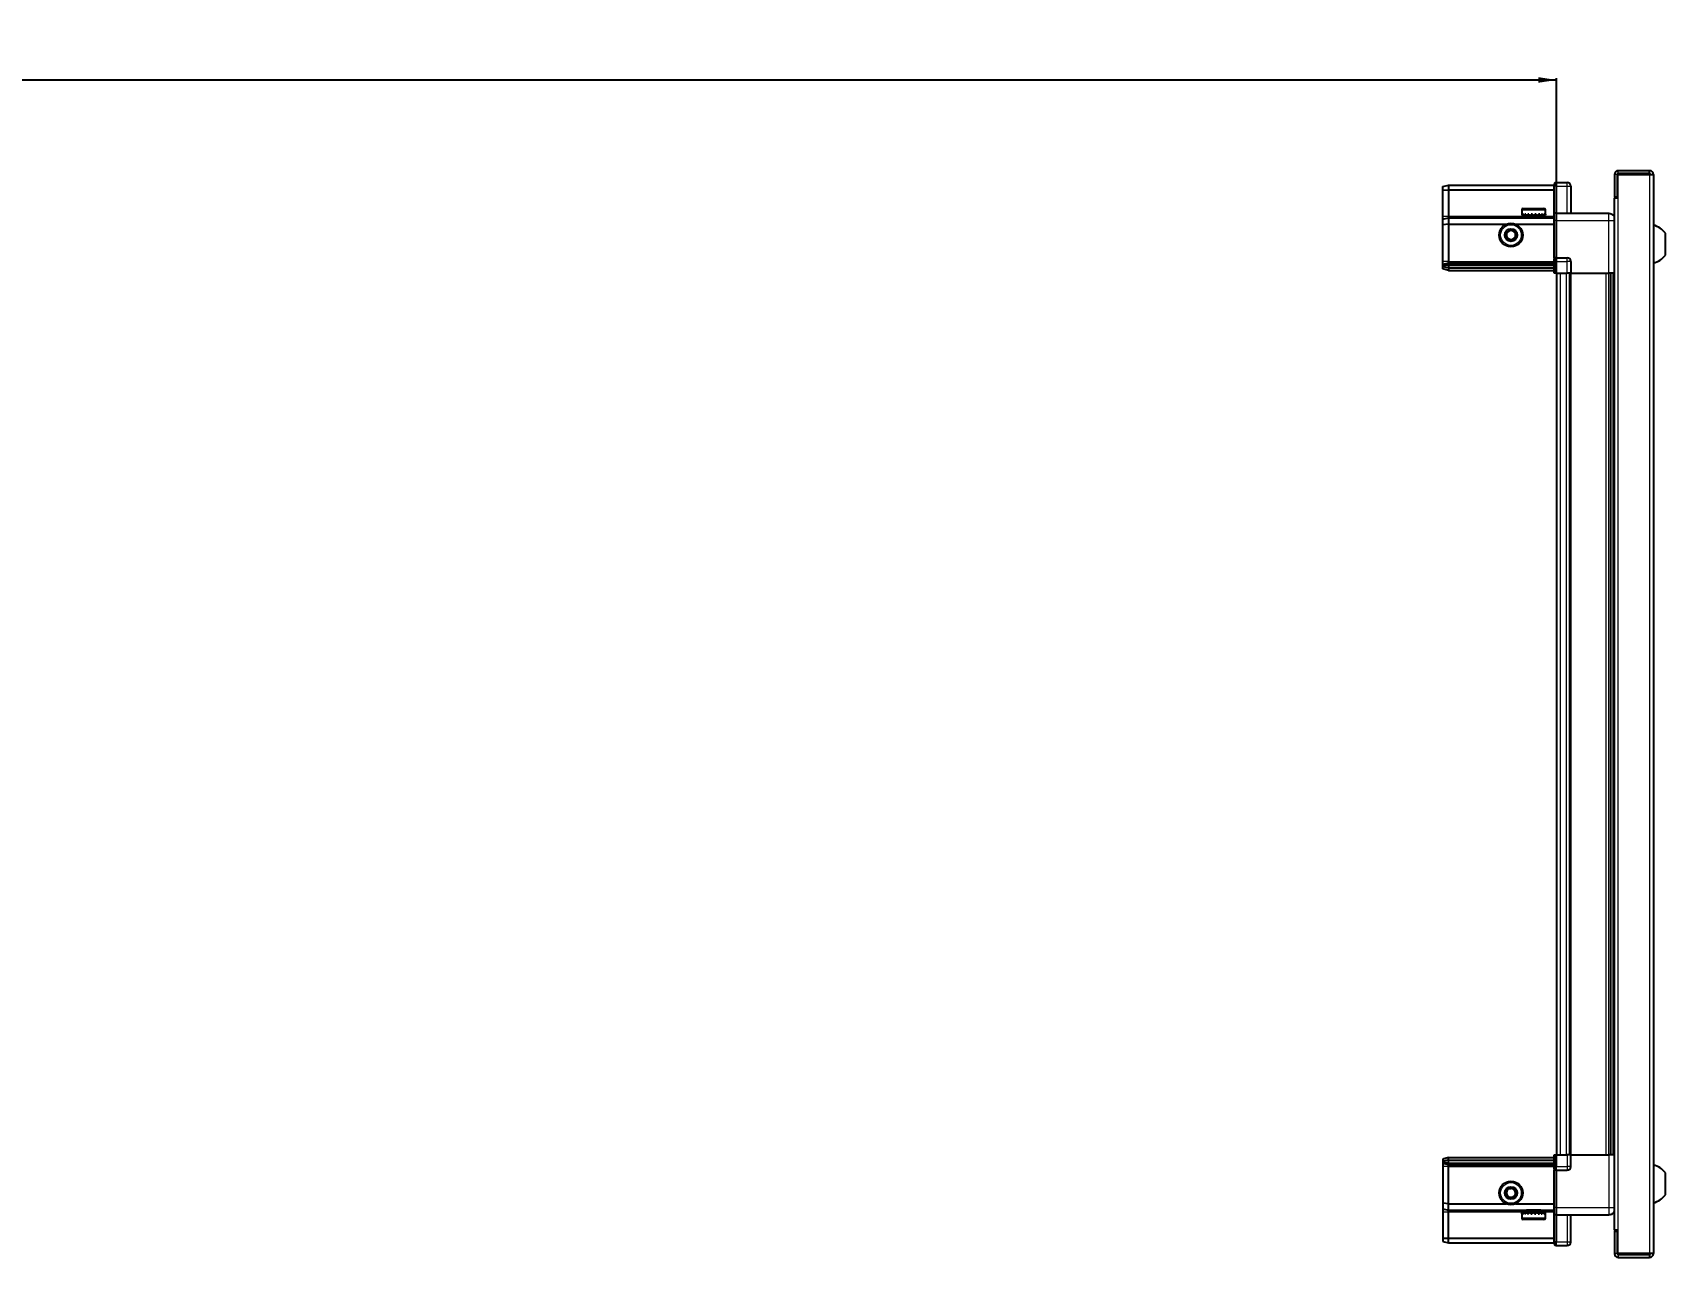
# Model space of a CAD drawing. Header units: millimetres. Extents: x 1021 to 4256, y -1287 to 1591.
# Drawn here: x 2755 to 3655, y 843 to 1518 of the extents above; entities that cross this region are included whole.
import ezdxf

# ---------------------------------------------------------------- set-up
doc = ezdxf.new("R2010")
doc.units = ezdxf.units.MM
doc.layers.add('FORMAT', color=7, linetype='Continuous')
doc.styles.add('SLDTEXTSTYLE0', font='TXT', dxfattribs={"width": 0.75})
doc.dimstyles.new('SLDDIMSTYLE0', dxfattribs={"dimtxt": 20, "dimasz": 10, "dimexe": 0, "dimexo": 0.0625, "dimgap": 5, "dimtad": 2, "dimdec": 1, "dimrnd": 1e-09, "dimzin": 12, "dimdsep": 46, "dimtxsty": 'SLDTEXTSTYLE0', "dimsah": 1, "dimcen": 0.09, "dimadec": 0, "dimazin": 3, "dimtfac": 1, "dimtofl": 0, "dimtmove": 0, "dimatfit": 3, "dimfxl": 0, "dimfrac": 2, "dimtolj": 1, "dimtzin": 12, "dimarcsym": 0})

# ---------------------------------------------------------------- blocks, each defined once
blk = doc.blocks.new('_D_4')
at = {"layer": 'FORMAT'}
for p, q in [((1695.13, 1385.67), (1695.13, 1493.16)), ((1695.13, 1492.16), (3595.13, 1492.16)), ((3595.13, 1385.67), (3595.13, 1493.16))]:
    blk.add_line(p, q, dxfattribs=at)
for points in [[(1695.13, 1492.16), (1705.13, 1490.63), (1705.13, 1493.7)], [(3595.13, 1492.16), (3585.13, 1493.7), (3585.13, 1490.63)]]:
    blk.add_solid(points, dxfattribs=at)
at = {"layer": 'FORMAT', "insert": (2615.58, 1517.95), "char_height": 20, "attachment_point": 1, "style": 'SLDTEXTSTYLE0'}
blk.add_mtext('1900', dxfattribs=at)

msp = doc.modelspace()

# ---------------------------------------------------------------- linework, layer by layer
at = {"color": 7, "linetype": 'Continuous', "lineweight": 25}
for p, q in [((3646.38, 1442.16), (3629.08, 1442.16)), ((3646.38, 1440.66), (3629.08, 1440.66)), ((3646.38, 1440.66), (3646.38, 1442.16)), ((3532.48, 1433.36), (3535.48, 1434.16)), ((3532.48, 1431.51), (3532.48, 1433.36)), ((3532.48, 1431.51), (3535.48, 1431.66)), ((3532.48, 1417.16), (3532.48, 1431.51)), ((3535.48, 1434.16), (3535.48, 1431.66)), ((3535.48, 1434.16), (3593.78, 1434.16)), ((3535.48, 1431.66), (3535.48, 1417.16)), ((3535.48, 1431.66), (3593.78, 1431.66)), ((3594.65, 1435.66), (3593.78, 1435.16)), ((3594.65, 1435.66), (3593.78, 1435.16)), ((3593.78, 1435.16), (3593.78, 1433.66)), ((3593.78, 1418.86), (3593.78, 1433.66)), ((3594.98, 1435.66), (3594.65, 1435.66)), ((3594.98, 1435.66), (3594.65, 1435.66)), ((3594.98, 1435.66), (3594.98, 1435.66)), ((3594.98, 1433.66), (3594.98, 1435.66)), ((3594.98, 1435.66), (3600.98, 1435.66)), ((3594.98, 1433.66), (3594.98, 1418.86)), ((3602.98, 1433.66), (3602.98, 1418.66)), ((3626.98, 1440.06), (3626.98, 1427.66)), ((3628.48, 1440.06), (3628.48, 1427.66)), ((3628.98, 1427.16), (3628.98, 1440.06)), ((3628.98, 1440.06), (3646.38, 1440.06)), ((3646.38, 1440.06), (3648.48, 1440.06)), ((3648.48, 1440.06), (3648.48, 845.26)), ((3626.88, 1427.16), (3626.88, 858.16)), ((3626.88, 1427.16), (3628.98, 1427.16)), ((3626.98, 1427.66), (3628.48, 1427.66)), ((3532.48, 1415.36), (3532.48, 1417.16)), ((3532.48, 1415.36), (3535.48, 1416.16)), ((3532.48, 1412.33), (3532.48, 1415.36)), ((3535.48, 1417.16), (3535.48, 1416.16)), ((3535.48, 1416.16), (3535.48, 1412.66)), ((3535.48, 1416.16), (3593.78, 1416.16)), ((3575.98, 1420.56), (3575.98, 1417.66)), ((3575.98, 1417.66), (3576.02, 1417.66)), ((3576.14, 1418.16), (3576.02, 1418.16)), ((3576.02, 1418.16), (3576.02, 1417.66)), ((3576.02, 1417.66), (3576.14, 1417.66)), ((3576.14, 1418.16), (3576.14, 1417.66)), ((3576.14, 1417.66), (3576.55, 1417.66)), ((3576.89, 1418.16), (3576.55, 1418.16)), ((3576.55, 1418.16), (3576.55, 1417.66)), ((3576.55, 1417.66), (3576.89, 1417.66)), ((3576.78, 1421.36), (3588.18, 1421.36)), ((3576.89, 1418.16), (3576.89, 1417.66)), ((3576.89, 1417.66), (3577.66, 1417.66)), ((3578.19, 1418.16), (3577.66, 1418.16)), ((3577.66, 1418.16), (3577.66, 1417.66)), ((3577.66, 1417.66), (3578.19, 1417.66)), ((3578.08, 1417.66), (3578.08, 1417.56)), ((3578.08, 1417.56), (3586.88, 1417.56)), ((3578.19, 1418.16), (3578.19, 1417.66)), ((3578.19, 1417.66), (3579.25, 1417.66)), ((3578.48, 1417.16), (3579.17, 1416.68)), ((3578.48, 1417.16), (3586.48, 1417.16)), ((3579.17, 1416.68), (3578.48, 1416.2)), ((3578.48, 1416.2), (3578.48, 1416.16)), ((3578.48, 1416.2), (3586.48, 1416.2)), ((3579.17, 1416.68), (3585.79, 1416.68)), ((3579.91, 1418.16), (3579.25, 1418.16)), ((3579.25, 1418.16), (3579.25, 1417.66)), ((3579.25, 1417.66), (3579.91, 1417.66)), ((3579.91, 1418.16), (3579.91, 1417.66)), ((3579.91, 1417.66), (3581.15, 1417.66)), ((3581.88, 1418.16), (3581.15, 1418.16)), ((3581.15, 1418.16), (3581.15, 1417.66)), ((3581.15, 1417.66), (3581.58, 1417.66)), ((3581.58, 1418.16), (3581.58, 1417.66)), ((3581.88, 1418.16), (3581.88, 1417.66)), ((3581.88, 1417.66), (3583.18, 1417.66)), ((3583.9, 1418.16), (3583.18, 1418.16)), ((3583.18, 1418.16), (3583.18, 1417.66)), ((3583.45, 1418.16), (3583.45, 1417.66)), ((3583.45, 1417.66), (3583.9, 1417.66)), ((3583.9, 1418.16), (3583.9, 1417.66)), ((3583.9, 1417.66), (3585.14, 1417.66)), ((3585.8, 1418.16), (3585.14, 1418.16)), ((3585.14, 1418.16), (3585.14, 1417.66)), ((3585.14, 1417.66), (3585.8, 1417.66)), ((3585.79, 1416.68), (3586.48, 1417.16)), ((3586.48, 1416.2), (3585.79, 1416.68)), ((3585.8, 1418.16), (3585.8, 1417.66)), ((3585.8, 1417.66), (3586.84, 1417.66)), ((3586.48, 1416.16), (3586.48, 1416.2)), ((3587.36, 1418.16), (3586.84, 1418.16)), ((3586.84, 1418.16), (3586.84, 1417.66)), ((3586.84, 1417.66), (3587.36, 1417.66)), ((3586.88, 1417.56), (3586.88, 1417.66)), ((3587.36, 1418.16), (3587.36, 1417.66)), ((3587.36, 1417.66), (3588.12, 1417.66)), ((3588.45, 1418.16), (3588.12, 1418.16)), ((3588.12, 1418.16), (3588.12, 1417.66)), ((3588.12, 1417.66), (3588.45, 1417.66)), ((3588.45, 1418.16), (3588.45, 1417.66)), ((3588.45, 1417.66), (3588.84, 1417.66)), ((3588.95, 1418.16), (3588.84, 1418.16)), ((3588.84, 1418.16), (3588.84, 1417.66)), ((3588.84, 1417.66), (3588.95, 1417.66)), ((3588.95, 1418.16), (3588.95, 1417.66)), ((3588.95, 1417.66), (3588.98, 1417.66)), ((3588.98, 1417.66), (3588.98, 1420.56)), ((3593.78, 1418.66), (3593.78, 1418.86)), ((3594.98, 1418.66), (3593.78, 1418.66)), ((3593.78, 1414.66), (3593.78, 1418.66)), ((3593.78, 1394.36), (3593.78, 1414.66)), ((3594.98, 1418.86), (3594.98, 1418.66)), ((3594.98, 1418.66), (3594.98, 1414.66)), ((3594.98, 1418.66), (3623.98, 1418.66)), ((3594.98, 1414.66), (3594.98, 1394.36)), ((3535.48, 1412.66), (3532.48, 1412.33)), ((3532.48, 1392.16), (3532.48, 1412.33)), ((3535.48, 1412.66), (3535.48, 1392.16)), ((3535.48, 1412.66), (3567.48, 1412.66)), ((3572.48, 1412.66), (3593.78, 1412.66)), ((3655.08, 1395.66), (3655.08, 1407.66)), ((3532.48, 1390.36), (3532.48, 1392.16)), ((3535.48, 1391.16), (3532.48, 1390.36)), ((3532.48, 1389.62), (3532.48, 1390.36)), ((3535.48, 1390.16), (3532.48, 1389.62)), ((3532.48, 1389.12), (3532.48, 1389.62)), ((3535.48, 1388.66), (3532.48, 1389.12)), ((3532.48, 1387.97), (3532.48, 1389.12)), ((3535.48, 1387.16), (3532.48, 1387.97)), ((3535.48, 1392.16), (3535.48, 1391.16)), ((3535.48, 1391.16), (3535.48, 1390.16)), ((3535.48, 1391.16), (3593.78, 1391.16)), ((3535.48, 1390.16), (3593.78, 1390.16)), ((3535.48, 1390.16), (3535.48, 1388.66)), ((3535.48, 1388.66), (3535.48, 1387.16)), ((3535.48, 1388.66), (3593.78, 1388.66)), ((3535.48, 1387.16), (3593.78, 1387.16)), ((3593.78, 1394.16), (3593.78, 1394.36)), ((3594.98, 1394.16), (3593.78, 1394.16)), ((3593.78, 1394.16), (3593.78, 1393.49)), ((3593.78, 1385.66), (3593.78, 1393.49)), ((3594.65, 1392.16), (3594.65, 1385.66)), ((3594.98, 1394.36), (3594.98, 1394.16)), ((3594.98, 1392.16), (3594.98, 1394.16)), ((3594.98, 1392.16), (3594.98, 1394.16)), ((3594.98, 1394.16), (3600.98, 1394.16)), ((3594.98, 1392.16), (3594.98, 1385.66)), ((3602.98, 1392.16), (3602.98, 1385.66)), ((3594.65, 1385.66), (3593.78, 1385.66)), ((3594.98, 1385.66), (3594.65, 1385.66)), ((3594.98, 1385.66), (3600.98, 1385.66)), ((3595.13, 1385.66), (3595.13, 899.66)), ((3602.98, 1385.66), (3600.98, 1385.66)), ((3602.33, 1385.66), (3602.33, 899.66)), ((3602.98, 1385.66), (3623.98, 1385.66)), ((3625.01, 899.66), (3625.01, 1385.66)), ((3625.04, 899.66), (3625.04, 1385.66)), ((3626.83, 1385.66), (3626.83, 899.66)), ((3535.48, 898.16), (3532.48, 897.36)), ((3532.48, 897.36), (3532.48, 896.21)), ((3535.48, 896.66), (3532.48, 896.21)), ((3532.48, 896.21), (3532.48, 895.71)), ((3535.48, 895.16), (3532.48, 895.71)), ((3532.48, 895.71), (3532.48, 894.97)), ((3535.48, 894.16), (3532.48, 894.97)), ((3532.48, 894.97), (3532.48, 893.16)), ((3532.48, 893.16), (3532.48, 873)), ((3535.48, 896.66), (3535.48, 898.16)), ((3535.48, 898.16), (3593.78, 898.16)), ((3535.48, 895.16), (3535.48, 896.66)), ((3535.48, 896.66), (3593.78, 896.66)), ((3535.48, 895.16), (3593.78, 895.16)), ((3535.48, 894.16), (3535.48, 895.16)), ((3535.48, 894.16), (3593.78, 894.16)), ((3535.48, 893.16), (3535.48, 894.16)), ((3535.48, 872.66), (3535.48, 893.16)), ((3593.78, 891.84), (3593.78, 899.66)), ((3593.78, 899.66), (3594.65, 899.66)), ((3593.78, 891.84), (3593.78, 891.16)), ((3594.98, 891.16), (3593.78, 891.16)), ((3593.78, 890.96), (3593.78, 891.16)), ((3594.65, 899.66), (3594.65, 899.66)), ((3594.65, 899.66), (3594.65, 893.16)), ((3594.98, 899.66), (3594.65, 899.66)), ((3594.98, 899.66), (3594.98, 893.16)), ((3594.98, 899.66), (3594.98, 899.66)), ((3594.98, 899.66), (3594.98, 893.16)), ((3594.98, 899.66), (3600.98, 899.66)), ((3594.98, 891.16), (3594.98, 893.16)), ((3594.98, 891.16), (3594.98, 890.96)), ((3594.98, 891.16), (3600.98, 891.16)), ((3602.98, 899.66), (3600.98, 899.66)), ((3602.98, 893.16), (3602.98, 899.66)), ((3602.98, 899.66), (3623.98, 899.66)), ((3593.78, 870.66), (3593.78, 890.96)), ((3594.98, 890.96), (3594.98, 870.66)), ((3655.08, 877.66), (3655.08, 889.66)), ((3535.48, 872.66), (3532.48, 873)), ((3532.48, 873), (3532.48, 869.97)), ((3532.48, 869.97), (3535.48, 869.16)), ((3532.48, 869.97), (3532.48, 868.16)), ((3532.48, 868.16), (3532.48, 853.82)), ((3535.48, 872.66), (3567.48, 872.66)), ((3535.48, 869.16), (3535.48, 872.66)), ((3535.48, 869.16), (3593.78, 869.16)), ((3535.48, 868.16), (3535.48, 869.16)), ((3535.48, 853.66), (3535.48, 868.16)), ((3572.48, 872.66), (3593.78, 872.66)), ((3575.98, 867.66), (3575.98, 864.76)), ((3576, 867.66), (3575.98, 867.66)), ((3576, 867.16), (3576, 867.66)), ((3576.1, 867.66), (3576, 867.66)), ((3576, 867.16), (3576.1, 867.16)), ((3576.1, 867.16), (3576.1, 867.66)), ((3576.47, 867.66), (3576.1, 867.66)), ((3576.47, 867.16), (3576.47, 867.66)), ((3576.79, 867.66), (3576.47, 867.66)), ((3576.47, 867.16), (3576.79, 867.16)), ((3576.79, 867.16), (3576.79, 867.66)), ((3577.53, 867.66), (3576.79, 867.66)), ((3577.53, 867.16), (3577.53, 867.66)), ((3578.04, 867.66), (3577.53, 867.66)), ((3577.53, 867.16), (3578.04, 867.16)), ((3578.04, 867.16), (3578.04, 867.66)), ((3579.07, 867.66), (3578.04, 867.66)), ((3578.08, 867.76), (3578.08, 867.66)), ((3586.88, 867.76), (3578.08, 867.76)), ((3578.48, 869.16), (3578.48, 869.13)), ((3578.48, 869.13), (3579.17, 868.65)), ((3586.48, 869.13), (3578.48, 869.13)), ((3579.17, 868.65), (3578.48, 868.16)), ((3586.48, 868.16), (3578.48, 868.16)), ((3579.07, 867.16), (3579.07, 867.66)), ((3579.72, 867.66), (3579.07, 867.66)), ((3579.07, 867.16), (3579.72, 867.16)), ((3585.79, 868.65), (3579.17, 868.65)), ((3579.72, 867.16), (3579.72, 867.66)), ((3580.95, 867.66), (3579.72, 867.66)), ((3580.95, 867.16), (3580.95, 867.66)), ((3581.44, 867.66), (3580.95, 867.66)), ((3580.95, 867.16), (3581.68, 867.16)), ((3581.44, 867.16), (3581.44, 867.66)), ((3581.68, 867.16), (3581.68, 867.66)), ((3582.98, 867.66), (3581.68, 867.66)), ((3582.98, 867.16), (3582.98, 867.66)), ((3582.98, 867.16), (3583.71, 867.16)), ((3583.31, 867.16), (3583.31, 867.66)), ((3583.71, 867.66), (3583.31, 867.66)), ((3583.71, 867.16), (3583.71, 867.66)), ((3584.95, 867.66), (3583.71, 867.66)), ((3584.95, 867.16), (3584.95, 867.66)), ((3585.62, 867.66), (3584.95, 867.66)), ((3584.95, 867.16), (3585.62, 867.16)), ((3585.62, 867.16), (3585.62, 867.66)), ((3586.69, 867.66), (3585.62, 867.66)), ((3585.79, 868.65), (3586.48, 869.13)), ((3586.48, 868.16), (3585.79, 868.65)), ((3586.48, 869.13), (3586.48, 869.16)), ((3586.69, 867.16), (3586.69, 867.66)), ((3587.23, 867.66), (3586.69, 867.66)), ((3586.69, 867.16), (3587.23, 867.16)), ((3586.88, 867.66), (3586.88, 867.76)), ((3587.23, 867.16), (3587.23, 867.66)), ((3588.02, 867.66), (3587.23, 867.66)), ((3588.02, 867.16), (3588.02, 867.66)), ((3588.37, 867.66), (3588.02, 867.66)), ((3588.02, 867.16), (3588.37, 867.16)), ((3588.37, 867.16), (3588.37, 867.66)), ((3588.8, 867.66), (3588.37, 867.66)), ((3588.8, 867.16), (3588.8, 867.66)), ((3588.93, 867.66), (3588.8, 867.66)), ((3588.8, 867.16), (3588.93, 867.16)), ((3588.93, 867.16), (3588.93, 867.66)), ((3588.98, 867.66), (3588.93, 867.66)), ((3588.98, 864.76), (3588.98, 867.66)), ((3593.78, 866.66), (3593.78, 870.66)), ((3594.98, 866.66), (3593.78, 866.66)), ((3593.78, 866.46), (3593.78, 866.66)), ((3593.78, 851.66), (3593.78, 866.46)), ((3594.98, 870.66), (3594.98, 866.66)), ((3594.98, 866.66), (3594.98, 866.46)), ((3594.98, 866.66), (3623.98, 866.66)), ((3594.98, 866.46), (3594.98, 851.66)), ((3594.98, 866.46), (3594.98, 851.66)), ((3602.98, 851.66), (3602.98, 866.66)), ((3588.18, 863.96), (3576.78, 863.96)), ((3628.98, 858.16), (3626.88, 858.16)), ((3626.98, 857.66), (3628.48, 857.66)), ((3626.98, 857.66), (3626.98, 845.26)), ((3628.48, 857.66), (3628.48, 845.26)), ((3628.98, 845.26), (3628.98, 858.16)), ((3532.48, 853.82), (3535.48, 853.66)), ((3532.48, 853.82), (3532.48, 851.97)), ((3532.48, 851.97), (3535.48, 851.16)), ((3535.48, 853.66), (3593.78, 853.66)), ((3535.48, 851.16), (3535.48, 853.66)), ((3535.48, 851.16), (3593.78, 851.16)), ((3593.78, 851.66), (3593.78, 850.16)), ((3593.78, 850.16), (3594.65, 849.66)), ((3594.98, 849.66), (3594.65, 849.66)), ((3594.98, 849.66), (3594.98, 851.66)), ((3594.98, 849.66), (3600.98, 849.66)), ((3646.38, 845.26), (3628.98, 845.26)), ((3629.08, 844.66), (3646.38, 844.66)), ((3629.08, 843.16), (3646.38, 843.16)), ((3648.48, 845.26), (3646.38, 845.26)), ((3646.38, 844.66), (3646.38, 843.16))]:
    msp.add_line(p, q, dxfattribs=at)
at = {"color": 8, "linetype": 'Continuous', "lineweight": 18}
for p, q in [((3629.08, 1440.66), (3629.08, 1442.16)), ((3594.98, 1433.66), (3593.78, 1433.66)), ((3594.98, 1433.66), (3600.98, 1433.66)), ((3600.98, 1433.66), (3600.98, 1435.66)), ((3600.98, 1418.66), (3600.98, 1433.66)), ((3600.98, 1433.66), (3602.98, 1433.66)), ((3628.48, 1440.06), (3626.98, 1440.06)), ((3646.38, 1440.06), (3646.38, 845.26)), ((3628.98, 1427.16), (3628.98, 858.16)), ((3532.48, 1417.16), (3535.48, 1417.16)), ((3535.48, 1417.16), (3578.48, 1417.16)), ((3575.98, 1420.56), (3588.98, 1420.56)), ((3586.48, 1417.16), (3593.78, 1417.16)), ((3593.78, 1418.86), (3594.98, 1418.86)), ((3594.98, 1414.66), (3593.78, 1414.66)), ((3594.98, 1414.66), (3623.98, 1414.66)), ((3623.98, 1385.66), (3623.98, 1414.66)), ((3535.48, 1392.16), (3532.48, 1392.16)), ((3535.48, 1392.16), (3593.78, 1392.16)), ((3593.78, 1394.36), (3594.98, 1394.36)), ((3594.98, 1392.16), (3594.65, 1392.16)), ((3594.98, 1392.16), (3600.98, 1392.16)), ((3600.98, 1392.16), (3600.98, 1394.16)), ((3602.98, 1392.16), (3600.98, 1392.16)), ((3600.98, 1385.66), (3600.98, 1392.16)), ((3597.13, 1385.66), (3597.13, 899.66)), ((3600.33, 1385.66), (3600.33, 899.66)), ((3602.98, 1385.66), (3602.98, 899.66)), ((3622.39, 899.66), (3622.39, 1385.66)), ((3623.8, 1385.66), (3623.8, 899.66)), ((3626.25, 899.66), (3626.25, 1385.66)), ((3535.48, 893.16), (3532.48, 893.16)), ((3535.48, 893.16), (3593.78, 893.16)), ((3594.98, 899.66), (3594.65, 899.66)), ((3594.98, 893.16), (3594.65, 893.16)), ((3594.98, 893.16), (3600.98, 893.16)), ((3600.98, 899.66), (3600.98, 893.16)), ((3602.98, 893.16), (3600.98, 893.16)), ((3600.98, 893.16), (3600.98, 891.16)), ((3623.98, 899.66), (3623.98, 870.66)), ((3594.98, 890.96), (3593.78, 890.96)), ((3532.48, 868.16), (3535.48, 868.16)), ((3535.48, 868.16), (3578.48, 868.16)), ((3588.98, 864.76), (3575.98, 864.76)), ((3586.48, 868.16), (3593.78, 868.16)), ((3594.98, 870.66), (3593.78, 870.66)), ((3594.98, 866.46), (3593.78, 866.46)), ((3594.98, 870.66), (3623.98, 870.66)), ((3600.98, 866.66), (3600.98, 851.66)), ((3594.98, 851.66), (3593.78, 851.66)), ((3594.98, 851.66), (3600.98, 851.66)), ((3600.98, 851.66), (3602.98, 851.66)), ((3600.98, 851.66), (3600.98, 849.66)), ((3628.48, 845.26), (3626.98, 845.26)), ((3629.08, 844.66), (3629.08, 843.16))]:
    msp.add_line(p, q, dxfattribs=at)
at = {"color": 7, "linetype": 'Continuous', "lineweight": 25}
for centre, radius in [((3569.98, 1406.66), 6.5), ((3569.98, 1406.66), 3.46), ((3569.98, 878.66), 6.5), ((3569.98, 878.66), 3.46)]:
    msp.add_circle(centre, radius, dxfattribs=at)
at = {"color": 8, "linetype": 'Continuous', "lineweight": 18}
for centre in [(3569.98, 1406.66), (3569.98, 878.66)]:
    msp.add_circle(centre, 5.7, dxfattribs=at)
at = {"color": 7, "linetype": 'Continuous', "lineweight": 25}
for centre, radius, start, end in [((3629.08, 1440.06), 2.1, 90, 180), ((3629.08, 1440.06), 0.6, 90, 180), ((3646.38, 1440.06), 2.1, 0, 90), ((3646.38, 1440.06), 0.6, 0, 90), ((3600.98, 1433.66), 2, 360, 90), ((3576.78, 1420.56), 0.8, 90, 180), ((3578.08, 1417.16), 0.4, 0, 90), ((3586.88, 1417.16), 0.4, 90, 180), ((3588.18, 1420.56), 0.8, 0, 90), ((3569.98, 1406.66), 2.5, 120.74103, 180.74103), ((3569.98, 1406.66), 2.5, 180.74103, 240.74103), ((3569.98, 1406.66), 2.5, 60.74103, 120.74103), ((3569.98, 1406.66), 2.5, 240.74103, 300.74103), ((3569.98, 1406.66), 2.5, 0.74103, 60.74103), ((3569.98, 1406.66), 2.5, 300.74103, 0.74103), ((3645.46, 1400.64), 11.91, 36.1266, 75.29965), ((3645.46, 1402.69), 11.91, 284.70035, 323.8734), ((3600.98, 1392.16), 2, 0, 90), ((3600.98, 893.16), 2, 270, 0), ((3645.46, 882.64), 11.91, 36.1266, 75.29965), ((3569.98, 878.66), 2.5, 155.91157, 215.91157), ((3569.98, 878.66), 2.5, 95.91157, 155.91157), ((3569.98, 878.66), 2.5, 215.91157, 275.91157), ((3569.98, 878.66), 2.5, 35.91157, 95.91157), ((3569.98, 878.66), 2.5, 275.91157, 335.91157), ((3569.98, 878.66), 2.5, 335.91157, 35.91157), ((3645.46, 884.69), 11.91, 284.70035, 323.8734), ((3576.78, 864.76), 0.8, 180, 270), ((3578.08, 868.16), 0.4, 270, 360), ((3586.88, 868.16), 0.4, 180, 270), ((3588.18, 864.76), 0.8, 270, 360), ((3600.98, 851.66), 2, 270, 0), ((3629.08, 845.26), 2.1, 180, 270), ((3629.08, 845.26), 0.6, 180, 270), ((3646.38, 845.26), 2.1, 270, 0), ((3646.38, 845.26), 0.6, 270, 0)]:
    msp.add_arc(centre, radius, start, end, dxfattribs=at)
for centre, start_param, end_param in [((3591.19, 1392.16), 0, 0.722734), ((3591.19, 893.16), 5.560451, 6.283185)]:
    msp.add_ellipse(centre, major_axis=(3.46, 0), ratio=0.57735, start_param=start_param, end_param=end_param, dxfattribs=at)
for points, knots in [([(3623.98, 1418.66), (3624.42, 1418.62), (3625.1, 1418.55), (3625.91, 1418.11), (3626.47, 1417.67), (3626.75, 1417.3), (3626.88, 1417.12)], [0, 0, 0, 0, 0.384298, 0.591173, 0.802437, 1, 1, 1, 1]), ([(3567.46, 1408.07), (3567.91, 1408.34), (3568.74, 1408.83), (3569.56, 1409.32), (3569.95, 1409.55)], [0, 0, 0, 0, 0.534686, 1, 1, 1, 1]), ([(3567.5, 1405.19), (3567.5, 1405.31), (3567.49, 1405.91), (3567.48, 1406.91), (3567.47, 1407.73), (3567.46, 1408.07)], [0, 0, 0, 0, 0.133125, 0.637099, 1, 1, 1, 1]), ([(3570.02, 1403.78), (3569.57, 1404.03), (3568.73, 1404.5), (3567.89, 1404.97), (3567.5, 1405.19)], [0, 0, 0, 0, 0.534686, 1, 1, 1, 1]), ([(3569.95, 1409.55), (3570.4, 1409.3), (3571.24, 1408.83), (3572.07, 1408.36), (3572.46, 1408.14)], [0, 0, 0, 0, 0.5346859, 1, 1, 1, 1]), ([(3572.5, 1405.25), (3572.06, 1404.99), (3571.23, 1404.5), (3570.4, 1404.01), (3570.02, 1403.78)], [0, 0, 0, 0, 0.534686, 1, 1, 1, 1]), ([(3572.46, 1408.14), (3572.47, 1407.8), (3572.48, 1406.97), (3572.49, 1405.98), (3572.5, 1405.38), (3572.5, 1405.25)], [0, 0, 0, 0, 0.362901, 0.866875, 1, 1, 1, 1]), ([(3626.83, 1385.66), (3626.8, 1385.66), (3626.58, 1385.66), (3625.86, 1385.66), (3624.89, 1385.66), (3624.24, 1385.66), (3623.98, 1385.66)], [0, 0, 0, 0, 0.071707, 0.420979, 0.770251, 1, 1, 1, 1]), ([(3626.83, 899.66), (3626.8, 899.66), (3626.58, 899.66), (3625.86, 899.66), (3624.89, 899.66), (3624.24, 899.66), (3623.98, 899.66)], [0, 0, 0, 0, 0.071707, 0.420979, 0.770251, 1, 1, 1, 1]), ([(3567.11, 878.37), (3567.32, 878.84), (3567.72, 879.72), (3568.11, 880.59), (3568.29, 881)], [0, 0, 0, 0, 0.534686, 1, 1, 1, 1]), ([(3568.81, 876.03), (3568.5, 876.45), (3567.94, 877.23), (3567.37, 878.01), (3567.11, 878.37)], [0, 0, 0, 0, 0.534686, 1, 1, 1, 1]), ([(3568.29, 881), (3568.63, 881.04), (3569.45, 881.12), (3570.44, 881.22), (3571.04, 881.29), (3571.16, 881.3)], [0, 0, 0, 0, 0.362901, 0.866875, 1, 1, 1, 1]), ([(3571.68, 876.33), (3571.55, 876.31), (3570.96, 876.25), (3569.97, 876.15), (3569.15, 876.06), (3568.81, 876.03)], [0, 0, 0, 0, 0.1331247, 0.6370994, 1, 1, 1, 1]), ([(3571.16, 881.3), (3571.46, 880.88), (3572.03, 880.1), (3572.59, 879.32), (3572.85, 878.96)], [0, 0, 0, 0, 0.534686, 1, 1, 1, 1]), ([(3572.85, 878.96), (3572.64, 878.49), (3572.25, 877.61), (3571.86, 876.73), (3571.68, 876.33)], [0, 0, 0, 0, 0.534686, 1, 1, 1, 1]), ([(3623.98, 866.66), (3624.42, 866.71), (3625.1, 866.78), (3625.91, 867.22), (3626.47, 867.66), (3626.75, 868.03), (3626.88, 868.21)], [0, 0, 0, 0, 0.384298, 0.591173, 0.802437, 1, 1, 1, 1])]:
    msp.add_open_spline(points, degree=3, knots=knots, dxfattribs=at)
at = {"color": 8, "linetype": 'Continuous', "lineweight": 18}
for points in [[(3623.98, 1414.66), (3623.98, 1415.19), (3623.98, 1416.24), (3623.98, 1417.56), (3623.98, 1418.48), (3623.98, 1418.6), (3623.98, 1418.66)], [(3623.98, 870.66), (3623.98, 870.14), (3623.98, 869.09), (3623.98, 867.77), (3623.98, 866.84), (3623.98, 866.72), (3623.98, 866.66)]]:
    msp.add_open_spline(points, degree=3, dxfattribs=at)
for points in [[(3623.98, 1414.66), (3624.42, 1414.66), (3625.1, 1414.66), (3625.91, 1414.66), (3626.47, 1414.66), (3626.75, 1414.66), (3626.88, 1414.66)], [(3623.98, 870.66), (3624.42, 870.66), (3625.1, 870.66), (3625.91, 870.66), (3626.47, 870.66), (3626.75, 870.66), (3626.88, 870.66)]]:
    msp.add_open_spline(points, degree=3, knots=[0, 0, 0, 0, 0.384298, 0.591173, 0.802437, 1, 1, 1, 1], dxfattribs=at)

# ---------------------------------------------------------------- dimensions: what is measured, and where the dimension line sits
at = {"layer": 'FORMAT'}
dim = msp.add_linear_dim(base=(3595.13, 1492.16), p1=(1695.13, 1385.66), p2=(3595.13, 1385.66), angle=0, dimstyle='SLDDIMSTYLE0', dxfattribs=at)
dim.commit()
dim.dimension.update_dxf_attribs({"geometry": '_D_4', "text_midpoint": (2645.13, 1492.16), "dimtype": 160})

doc.saveas('drawing.dxf')
